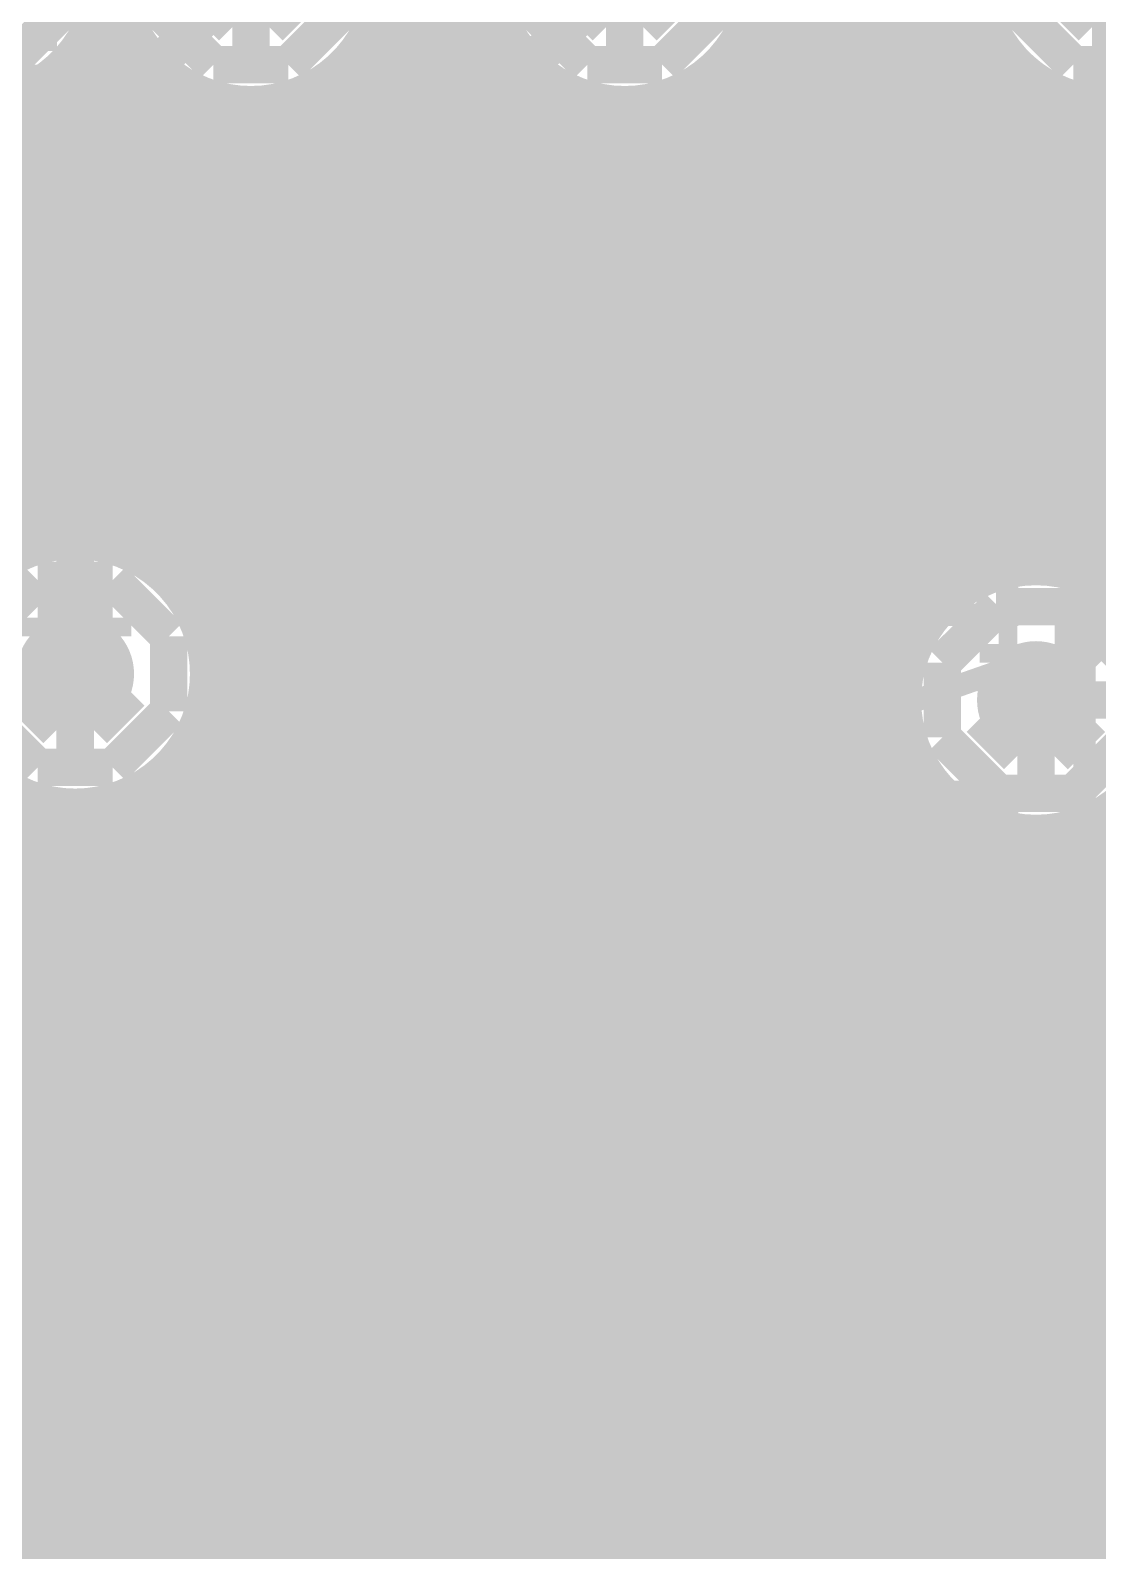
# Model space of a CAD drawing. Extents: x -5 to 157, y -120 to 103.
# Drawn here: x 115.85 to 123.1, y 31.18 to 41.51 of the extents above; entities that cross this region are included whole.
import ezdxf

# ---------------------------------------------------------------- set-up
doc = ezdxf.new("R2010")
doc.units = 0
doc.header["$MEASUREMENT"] = 0
doc.layers.get('0').update_dxf_attribs({"linetype": 'CONTINUOUS'})
for name, color, linetype in [('22-304-2_BOT', 7, 'CONTINUOUS'), ('22-304-2_DRD', 7, 'CONTINUOUS'), ('22-304-2_DRL', 2, 'CONTINUOUS'), ('22-304-2_IN1', 4, 'CONTINUOUS'), ('22-304-2_IN2', 3, 'CONTINUOUS'), ('22-304-2_SMB', 5, 'CONTINUOUS'), ('22-304-2_SMT', 10, 'CONTINUOUS'), ('22-304-2_SPB', 14, 'CONTINUOUS'), ('22-304-2_SPT', 9, 'CONTINUOUS'), ('22-304-2_SSB', 12, 'CONTINUOUS'), ('22-304-2_SST', 11, 'CONTINUOUS'), ('22-304-2_TOP', 13, 'CONTINUOUS'), ('THRUHOLE_TAP', 7, 'CONTINUOUS')]:
    doc.layers.add(name, color=color, linetype=linetype)

# ---------------------------------------------------------------- blocks, each defined once
blk = doc.blocks.new('RECTANGLE_31')
blk.add_solid([(0.9017, 0.508), (0.9017, -0.508), (-0.9017, 0.508), (-0.9017, -0.508)])
blk = doc.blocks.new('ROUND_39')
at = {"const_width": 0.40005}
blk.add_lwpolyline([(-0.200024, 0, 1), (0.200024, 0, 1)], format="xyb", close=True, dxfattribs=at)
blk = doc.blocks.new('ROUND_87')
at = {"const_width": 0.10033}
blk.add_lwpolyline([(-0.050164, 0, 1), (0.050164, 0, 1)], format="xyb", close=True, dxfattribs=at)
blk = doc.blocks.new('ROUND_38')
at = {"const_width": 0.40005}
blk.add_lwpolyline([(-0.200024, 0, 1), (0.200024, 0, 1)], format="xyb", close=True, dxfattribs=at)
blk = doc.blocks.new('RECTANGLE_26')
blk.add_solid([(0.75946, 1.52527), (0.75946, -1.52527), (-0.75946, 1.52527), (-0.75946, -1.52527)])
blk = doc.blocks.new('ROUND_80')
at = {"const_width": 0.10033}
blk.add_lwpolyline([(-0.050164, 0, 1), (0.050164, 0, 1)], format="xyb", close=True, dxfattribs=at)

msp = doc.modelspace()

# ---------------------------------------------------------------- linework, layer by layer
at = {"layer": '22-304-2_BOT'}
for points, const_width in [([(121.285, 34.0614), (121.5136, 34.29), (136.906, 34.29), (138.43, 35.814), (138.43, 46.736), (137.287, 47.879), (134.239, 47.879), (128.651, 53.467), (128.651, 59.055), (127.889, 59.817), (114.173, 59.817), (105.156, 68.834), (105.156, 72.517), (102.362, 75.311), (98.80854, 75.311), (97.3836, 76.7334)], 0.254), ([(112.395, 43.4086), (112.395, 43.307), (114.554, 41.148), (116.586, 41.148), (117.348, 41.91)], 0.254), ([(119.888, 41.91), (118.618, 40.64), (101.6, 40.64)], 0.254), ([(132.461, 35.179), (132.461, 38.354), (130.556, 40.259), (124.46, 40.259), (123.317, 39.116), (97.409, 39.116), (94.869, 41.656), (79.629, 41.656)], 0.254), ([(120.76684, 41.529), (120.71096, 41.529)], 0.254), ([(120.7262, 41.56202), (120.7262, 39.751)], 0.254), ([(120.72874, 41.5671), (120.83542, 41.46042)], 0.254), ([(120.9548, 41.36644), (120.9548, 39.751)], 0.254), ([(120.4976, 41.2369), (120.4976, 39.751)], 0.254), ([(121.1072, 41.3004), (120.5611, 41.3004)], 0.254), ([(121.1834, 41.28262), (121.1834, 39.751)], 0.254), ([(122.5423, 41.275), (121.285, 41.275)], 0.254), ([(121.412, 41.275), (121.412, 39.751)], 0.254), ([(121.6406, 41.275), (121.6406, 39.751)], 0.254), ([(121.8692, 41.275), (121.8692, 39.751)], 0.254), ([(122.0978, 41.275), (122.0978, 39.751)], 0.254), ([(122.3264, 41.275), (122.3264, 39.751)], 0.254), ([(122.555, 41.2623), (122.555, 39.751)], 0.254), ([(119.87784, 41.00322), (119.07012, 40.1955)], 0.254), ([(120.0404, 41.01592), (120.0404, 39.751)], 0.254), ([(122.84202, 41.0718), (120.23598, 41.0718)], 0.254), ([(120.269, 41.08704), (120.269, 39.751)], 0.254), ([(122.7836, 41.0972), (122.7836, 39.751)], 0.254), ([(123.0122, 41.01846), (123.0122, 39.751)], 0.254), ([(119.8118, 40.93464), (119.8118, 39.751)], 0.254), ([(124.21108, 40.8432), (119.71782, 40.8432)], 0.254), ([(119.5832, 40.70604), (119.5832, 39.751)], 0.254), ([(124.01042, 40.70858), (123.05284, 39.751)], 0.254), ([(123.91644, 40.6146), (119.48922, 40.6146)], 0.254), ([(123.68784, 40.386), (119.26062, 40.386)], 0.254), ([(119.3546, 40.47744), (119.3546, 39.751)], 0.254), ([(119.126, 40.24884), (119.126, 39.751)], 0.254), ([(118.8974, 40.0685), (118.8974, 39.751)], 0.254), ([(123.45924, 40.1574), (119.02948, 40.1574)], 0.254), ([(118.618, 40.005), (102.2477, 40.005)], 0.254), ([(115.9256, 40.005), (115.9256, 39.751)], 0.254), ([(116.1542, 40.005), (116.1542, 39.751)], 0.254), ([(116.3828, 40.005), (116.3828, 39.751)], 0.254), ([(116.6114, 40.005), (116.6114, 39.751)], 0.254), ([(116.84, 40.005), (116.84, 39.751)], 0.254), ([(117.0686, 40.005), (117.0686, 39.751)], 0.254), ([(117.2972, 40.005), (117.2972, 39.751)], 0.254), ([(117.5258, 40.005), (117.5258, 39.751)], 0.254), ([(117.7544, 40.005), (117.7544, 39.751)], 0.254), ([(117.983, 40.005), (117.983, 39.751)], 0.254), ([(118.2116, 40.005), (118.2116, 39.751)], 0.254), ([(118.4402, 40.005), (118.4402, 39.751)], 0.254), ([(118.6688, 40.00754), (118.6688, 39.751)], 0.254), ([(123.23064, 39.9288), (102.16388, 39.9288)], 0.254), ([(123.05284, 39.751), (101.78288, 39.751)], 0.254), ([(123.317, 38.481), (97.409, 38.481)], 0.254), ([(115.9256, 38.481), (115.9256, 38.01364)], 0.254), ([(116.1542, 38.481), (116.1542, 38.04158)], 0.254), ([(116.3828, 38.481), (116.3828, 38.01364)], 0.254), ([(116.6114, 38.481), (116.6114, 37.91966)], 0.254), ([(116.84, 38.481), (116.84, 37.72916)], 0.254), ([(117.0686, 38.481), (117.0686, 35.0774)], 0.254), ([(117.2972, 38.481), (117.2972, 35.0774)], 0.254), ([(117.5258, 38.481), (117.5258, 35.0774)], 0.254), ([(117.7544, 38.481), (117.7544, 35.0774)], 0.254), ([(117.983, 38.481), (117.983, 35.0774)], 0.254), ([(118.2116, 38.481), (118.2116, 35.0774)], 0.254), ([(118.4402, 38.481), (118.4402, 35.0774)], 0.254), ([(118.6688, 38.481), (118.6688, 35.0774)], 0.254), ([(118.8974, 38.481), (118.8974, 35.0774)], 0.254), ([(119.126, 38.481), (119.126, 35.0774)], 0.254), ([(119.3546, 38.481), (119.3546, 35.0774)], 0.254), ([(119.5832, 38.481), (119.5832, 33.655)], 0.254), ([(119.8118, 38.481), (119.8118, 33.655)], 0.254), ([(120.0404, 38.481), (120.0404, 35.0774)], 0.254), ([(120.269, 38.481), (120.269, 35.0774)], 0.254), ([(120.4976, 38.481), (120.4976, 35.0774)], 0.254), ([(120.7262, 38.481), (120.7262, 35.0774)], 0.254), ([(120.9548, 38.481), (120.9548, 35.0774)], 0.254), ([(121.1834, 38.481), (121.1834, 35.0774)], 0.254), ([(121.412, 38.481), (121.412, 35.0774)], 0.254), ([(121.6406, 38.481), (121.6406, 35.0774)], 0.254), ([(121.8692, 38.481), (121.8692, 37.36086)], 0.254), ([(122.0978, 38.481), (122.0978, 37.65042)], 0.254), ([(122.3264, 38.481), (122.3264, 37.79266)], 0.254), ([(122.555, 38.481), (122.555, 37.85616)], 0.254), ([(122.7836, 38.481), (122.7836, 37.8587)], 0.254), ([(123.0122, 38.481), (123.0122, 37.8206)], 0.254), ([(131.58724, 38.3286), (87.26424, 38.3286)], 0.254), ([(131.81584, 38.1), (87.03564, 38.1)], 0.254), ([(125.40742, 37.8714), (116.68506, 37.8714)], 0.254), ([(124.8156, 37.8206), (122.9614, 37.8206)], 0.254), ([(122.08764, 37.6428), (116.90604, 37.6428)], 0.254), ([(121.89714, 37.4142), (117.0178, 37.4142)], 0.254), ([(121.80316, 37.1856), (117.06098, 37.1856)], 0.254), ([(90.1192, 37.1348), (116.1542, 37.1348)], 0.254), ([(121.77522, 36.957), (117.0432, 36.957)], 0.254), ([(122.682, 36.957), (123.7742, 36.957), (123.825, 36.9062)], 0.254), ([(121.80316, 36.7284), (116.96446, 36.7284)], 0.254), ([(121.8692, 36.55314), (121.8692, 35.0774)], 0.254), ([(114.43716, 36.449), (116.18722, 34.6964)], 0.254), ([(121.89714, 36.4998), (116.8019, 36.4998)], 0.254), ([(116.84, 36.54044), (116.84, 35.0774)], 0.254), ([(116.6114, 36.34994), (116.6114, 34.6964)], 0.254), ([(113.538, 36.322), (113.665, 36.322), (115.9256, 34.0614), (118.11, 34.0614)], 0.254), ([(115.8748, 36.2712), (114.61242, 36.2712)], 0.254), ([(115.9256, 36.25596), (115.9256, 34.95802)], 0.254), ([(116.3828, 36.25596), (116.3828, 34.6964)], 0.254), ([(122.08764, 36.2712), (116.4336, 36.2712)], 0.254), ([(122.0978, 36.26104), (122.0978, 35.0774)], 0.254), ([(116.1542, 36.22802), (116.1542, 34.72942)], 0.254), ([(122.8344, 36.0426), (114.84102, 36.0426)], 0.254), ([(122.3264, 36.12134), (122.3264, 35.0774)], 0.254), ([(122.555, 36.05784), (122.555, 35.0774)], 0.254), ([(122.7836, 36.0553), (122.7836, 34.925)], 0.254), ([(122.8344, 36.06292), (122.8344, 35.9918)], 0.254), ([(122.8344, 35.9918), (122.8344, 34.925)], 0.254), ([(122.8344, 35.814), (115.06962, 35.814)], 0.254), ([(130.81, 33.2486), (125.7554, 33.2486), (125.222, 33.782), (123.317, 33.782), (122.555, 33.02), (107.95, 33.02), (105.537, 35.433), (105.537, 35.56)], 0.254), ([(122.8344, 35.5854), (115.29822, 35.5854)], 0.254), ([(122.8979, 35.4838), (123.825, 35.4838)], 0.381), ([(122.8344, 35.3568), (115.52682, 35.3568)], 0.254), ([(122.8344, 35.1282), (115.75542, 35.1282)], 0.254), ([(119.5197, 35.0774), (116.7003, 35.0774)], 0.254), ([(116.7003, 35.0774), (116.7003, 34.6964)], 0.254), ([(119.5197, 35.0774), (119.5197, 33.655)], 0.254), ([(122.6947, 35.0774), (119.8753, 35.0774)], 0.254), ([(119.8753, 35.0774), (119.8753, 33.655)], 0.254), ([(122.6947, 35.0774), (122.6947, 34.925)], 0.254), ([(116.7003, 34.8996), (115.98402, 34.8996)], 0.254), ([(119.8753, 34.8996), (119.5197, 34.8996)], 0.254), ([(122.8344, 34.925), (122.6947, 34.925)], 0.254), ([(82.55, 34.29), (83.058, 34.798), (101.981, 34.798), (104.394, 32.385), (122.682, 32.385), (123.317, 31.75), (125.349, 31.75), (125.73, 32.131), (132.588, 32.131), (133.7056, 33.2486), (133.985, 33.2486)], 0.254), ([(116.7003, 34.6964), (116.18722, 34.6964)], 0.254), ([(119.8753, 34.671), (119.5197, 34.671)], 0.254), ([(119.8753, 34.4424), (119.5197, 34.4424)], 0.254), ([(119.8753, 34.2138), (119.5197, 34.2138)], 0.254), ([(119.8753, 33.9852), (119.5197, 33.9852)], 0.254), ([(119.8753, 33.7566), (119.5197, 33.7566)], 0.254), ([(119.8753, 33.655), (119.5197, 33.655)], 0.254), ([(91.059, 31.877), (116.9416, 31.877), (118.11, 30.7086)], 0.254)]:
    msp.add_lwpolyline(points, dxfattribs=dict(at, const_width=const_width))
at = {"layer": '22-304-2_BOT', "const_width": 0.254}
for points in [[(119.888, 41.00322, 0.3048324), (120.72874, 41.5671)], [(120.83542, 41.46042, 0.1989124), (121.285, 41.2742)], [(123.19, 41.00322, 0.2507644), (123.94449, 41.40701)], [(122.5423, 41.275, 0.2014867), (123.19, 41.00295)], [(118.618, 40.005, 0.1989118), (119.06701, 40.19099)], [(118.618, 40.005, 0.1989118), (119.06701, 40.19099)], [(116.1542, 38.04158, 0.2014871), (115.50669, 37.76961)], [(117.06098, 37.1348, 0.4142136), (116.1542, 38.04158)], [(122.682, 37.86378, 0.4142136), (121.77522, 36.957)], [(122.9614, 37.8206, 0.0783853), (122.682, 37.86467)], [(116.1542, 36.22802, 0.4142136), (117.06098, 37.1348)], [(121.77522, 36.957, 0.4142136), (122.682, 36.05022)], [(115.5065, 36.4998, 0.2014867), (116.1542, 36.22775)], [(122.682, 36.05022, 0.0422326), (122.83437, 36.06311)]]:
    msp.add_lwpolyline(points, format="xyb", dxfattribs=at)
at = {"layer": '22-304-2_DRD', "const_width": 0.254}
for points in [[(117.221, 41.529), (116.967, 41.783)], [(117.729, 41.783), (117.475, 41.529)], [(119.761, 41.529), (119.507, 41.783)], [(120.269, 41.783), (120.015, 41.529)], [(123.063, 41.529), (122.809, 41.783)], [(115.697, 41.275), (116.078, 41.656)], [(116.713, 41.656), (117.094, 41.275)], [(117.602, 41.275), (117.983, 41.656)], [(119.253, 41.656), (119.634, 41.275)], [(120.142, 41.275), (120.523, 41.656)], [(122.555, 41.656), (122.936, 41.275)], [(117.475, 41.529), (117.221, 41.529)], [(120.015, 41.529), (119.761, 41.529)], [(123.317, 41.529), (123.063, 41.529)], [(117.094, 41.275), (117.602, 41.275)], [(119.634, 41.275), (120.142, 41.275)], [(122.936, 41.275), (123.444, 41.275)], [(115.9002, 37.7698), (115.5192, 37.3888)], [(116.4082, 37.7698), (115.9002, 37.7698)], [(116.7892, 37.3888), (116.4082, 37.7698)], [(122.428, 37.592), (122.047, 37.211)], [(122.936, 37.592), (122.428, 37.592)], [(123.317, 37.211), (122.936, 37.592)], [(115.9002, 37.5158), (115.9002, 37.3888)], [(116.0272, 37.5158), (115.9002, 37.5158)], [(116.0272, 37.3888), (116.0272, 37.5158)], [(116.2812, 37.5158), (116.2812, 37.3888)], [(116.4082, 37.5158), (116.2812, 37.5158)], [(116.4082, 37.3888), (116.4082, 37.5158)], [(115.9002, 37.3888), (116.0272, 37.3888)], [(116.2812, 37.3888), (116.4082, 37.3888)], [(116.7892, 36.8808), (116.7892, 37.3888)], [(122.428, 37.338), (122.428, 37.211)], [(122.555, 37.338), (122.428, 37.338)], [(122.555, 37.211), (122.555, 37.338)], [(122.809, 37.338), (122.809, 37.211)], [(122.936, 37.338), (122.809, 37.338)], [(122.936, 37.211), (122.936, 37.338)], [(122.047, 37.211), (122.047, 36.703)], [(122.428, 37.211), (122.555, 37.211)], [(122.809, 37.211), (122.936, 37.211)], [(116.0272, 36.7538), (115.7732, 37.0078)], [(116.5352, 37.0078), (116.2812, 36.7538)], [(115.5192, 36.8808), (115.9002, 36.4998)], [(116.4082, 36.4998), (116.7892, 36.8808)], [(122.555, 36.576), (122.301, 36.83)], [(123.063, 36.83), (122.809, 36.576)], [(116.2812, 36.7538), (116.0272, 36.7538)], [(122.047, 36.703), (122.428, 36.322)], [(122.936, 36.322), (123.317, 36.703)], [(122.809, 36.576), (122.555, 36.576)], [(115.9002, 36.4998), (116.4082, 36.4998)], [(122.428, 36.322), (122.936, 36.322)], [(123.317, 33.38576), (122.936, 33.00476)], [(122.936, 33.00476), (122.936, 32.49676)], [(123.444, 32.36976), (123.19, 32.62376)], [(122.936, 32.49676), (123.317, 32.11576)]]:
    msp.add_lwpolyline(points, dxfattribs=at)
at = {"layer": '22-304-2_IN1'}
for points, const_width in [([(120.8532, 59.055), (120.8532, 32.8168)], 0.254), ([(121.0818, 59.055), (121.0818, 32.5882)], 0.254), ([(121.3104, 59.055), (121.3104, 32.3596)], 0.254), ([(121.539, 59.055), (121.539, 32.131)], 0.254), ([(121.7676, 59.055), (121.7676, 31.9024)], 0.254), ([(121.9962, 59.055), (121.9962, 37.55136)], 0.254), ([(122.2248, 59.055), (122.2248, 37.74186)], 0.254), ([(118.5672, 55.60314), (118.5672, 33.782)], 0.254), ([(118.7958, 55.31104), (118.7958, 33.782)], 0.254), ([(118.3386, 54.8386), (118.3386, 33.782)], 0.254), ([(119.0244, 41.6306), (119.0244, 33.782)], 0.254), ([(116.2812, 41.56202), (116.2812, 38.03396)], 0.254), ([(116.5098, 41.56202), (116.5098, 37.97046)], 0.254), ([(116.57838, 41.4274), (116.21008, 41.4274)], 0.254), ([(118.11, 41.41724), (118.11, 33.782)], 0.254), ([(119.11838, 41.4274), (118.11508, 41.4274)], 0.254), ([(122.42038, 41.4274), (120.65508, 41.4274)], 0.254), ([(120.6246, 41.37914), (120.6246, 33.0454)], 0.254), ([(122.4534, 41.37914), (122.4534, 37.83584)], 0.254), ([(116.0526, 41.2369), (116.0526, 38.0365)], 0.254), ([(116.7384, 41.2369), (116.7384, 37.82822)], 0.254), ([(119.253, 41.2623), (119.253, 33.782)], 0.254), ([(116.78412, 41.1988), (116.00688, 41.1988)], 0.254), ([(117.8814, 41.17594), (117.8814, 33.782)], 0.254), ([(119.32412, 41.1988), (117.91188, 41.1988)], 0.254), ([(120.396, 41.15816), (120.396, 33.274)], 0.254), ([(122.62612, 41.1988), (120.45188, 41.1988)], 0.254), ([(122.682, 41.15816), (122.682, 37.86378)], 0.254), ([(115.824, 41.08704), (115.824, 37.98062)], 0.254), ([(116.967, 41.08704), (116.967, 37.53866)], 0.254), ([(117.1956, 41.01592), (117.1956, 33.782)], 0.254), ([(117.4242, 41.00576), (117.4242, 33.782)], 0.254), ([(117.6528, 41.05402), (117.6528, 33.782)], 0.254), ([(119.4816, 41.0972), (119.4816, 33.782)], 0.254), ([(119.7102, 41.01846), (119.7102, 33.782)], 0.254), ([(119.9388, 41.00322), (119.9388, 33.7312)], 0.254), ([(120.1674, 41.0464), (120.1674, 33.5026)], 0.254), ([(122.9106, 41.0464), (122.9106, 37.83584)], 0.254), ([(123.1392, 41.00322), (123.1392, 37.74186)], 0.254), ([(138.684, 40.9702), (102.44582, 40.9702)], 0.254), ([(138.684, 40.7416), (102.5017, 40.7416)], 0.254), ([(138.684, 40.513), (102.49916, 40.513)], 0.254), ([(138.684, 40.2844), (102.43566, 40.2844)], 0.254), ([(138.684, 40.0558), (102.29342, 40.0558)], 0.254), ([(138.684, 39.8272), (102.00386, 39.8272)], 0.254), ([(138.684, 39.5986), (100.88372, 39.5986)], 0.254), ([(138.684, 39.37), (100.74148, 39.37)], 0.254), ([(138.684, 39.1414), (100.48494, 39.1414)], 0.254), ([(138.684, 38.9128), (87.51824, 38.9128)], 0.254), ([(138.684, 38.6842), (87.45982, 38.6842)], 0.254), ([(138.684, 38.4556), (87.3506, 38.4556)], 0.254), ([(138.684, 38.227), (87.17788, 38.227)], 0.254), ([(115.8748, 37.9984), (90.3986, 37.9984)], 0.254), ([(138.684, 37.9984), (116.4336, 37.9984)], 0.254), ([(122.27814, 37.7698), (116.8019, 37.7698)], 0.254), ([(138.684, 37.7698), (123.08586, 37.7698)], 0.254), ([(121.98604, 37.5412), (116.96446, 37.5412)], 0.254), ([(121.84634, 37.3126), (117.0432, 37.3126)], 0.254), ([(121.78284, 37.084), (117.06098, 37.084)], 0.254), ([(121.7803, 36.8554), (117.0178, 36.8554)], 0.254), ([(116.967, 36.73094), (116.967, 33.782)], 0.254), ([(121.83618, 36.6268), (116.90604, 36.6268)], 0.254), ([(121.96572, 36.3982), (116.68506, 36.3982)], 0.254), ([(116.7384, 36.43884), (116.7384, 33.782)], 0.254), ([(121.9962, 36.36264), (121.9962, 31.6738)], 0.254), ([(115.824, 36.28898), (115.824, 33.782)], 0.254), ([(116.5098, 36.29914), (116.5098, 33.782)], 0.254), ([(122.22988, 36.1696), (114.43208, 36.1696)], 0.254), ([(116.0526, 36.2331), (116.0526, 33.782)], 0.254), ([(116.2812, 36.23564), (116.2812, 33.782)], 0.254), ([(122.2248, 36.17214), (122.2248, 31.4452)], 0.254), ([(124.37364, 36.1696), (123.13412, 36.1696)], 0.254), ([(123.1392, 36.17214), (123.1392, 30.5308)], 0.254), ([(122.4534, 36.07816), (122.4534, 31.2166)], 0.254), ([(122.682, 36.05022), (122.682, 30.988)], 0.254), ([(122.9106, 36.07816), (122.9106, 30.7594)], 0.254), ([(124.18314, 35.941), (114.36096, 35.941)], 0.254), ([(124.08916, 35.7124), (114.2111, 35.7124)], 0.254), ([(124.06122, 35.4838), (113.88598, 35.4838)], 0.254), ([(124.08916, 35.2552), (106.39044, 35.2552)], 0.254), ([(124.18314, 35.0266), (106.27106, 35.0266)], 0.254), ([(124.37364, 34.798), (106.02976, 34.798)], 0.254), ([(131.7879, 34.5694), (101.29012, 34.5694)], 0.254), ([(132.11302, 34.3408), (101.55174, 34.3408)], 0.254), ([(138.684, 34.1122), (101.68382, 34.1122)], 0.254), ([(138.684, 33.8836), (101.7397, 33.8836)], 0.254), ([(119.888, 33.782), (101.74478, 33.782)], 0.254), ([(119.888, 33.782), (124.968, 28.702)], 0.254), ([(138.684, 33.655), (120.015, 33.655)], 0.254), ([(138.684, 33.4264), (120.2436, 33.4264)], 0.254), ([(138.684, 33.1978), (120.4722, 33.1978)], 0.254), ([(132.08, 21.082), (132.08, 24.511), (131.445, 25.146), (125.603, 25.146), (117.983, 32.766), (94.996, 32.766), (94.869, 32.893), (89.789, 32.893), (89.281, 32.385), (45.466, 32.385), (39.751, 26.67), (39.751, 10.795), (40.513, 10.033)], 0.635), ([(138.684, 32.9692), (120.7008, 32.9692)], 0.254), ([(138.684, 32.7406), (120.9294, 32.7406)], 0.254), ([(138.684, 32.512), (121.158, 32.512)], 0.254), ([(138.684, 32.2834), (121.3866, 32.2834)], 0.254), ([(138.684, 32.0548), (121.6152, 32.0548)], 0.254), ([(128.97612, 31.8262), (121.8438, 31.8262)], 0.254), ([(128.77038, 31.5976), (122.0724, 31.5976)], 0.254), ([(128.66878, 31.369), (122.301, 31.369)], 0.254), ([(128.63322, 31.1404), (122.5296, 31.1404)], 0.254)]:
    msp.add_lwpolyline(points, dxfattribs=dict(at, const_width=const_width))
at = {"layer": '22-304-2_IN1', "const_width": 0.254}
for points in [[(115.443, 41.00322, 0.4142136), (116.34978, 41.91)], [(116.44122, 41.91, 0.4142136), (117.348, 41.00322)], [(117.348, 41.00322, 0.4142136), (118.25478, 41.91)], [(118.98122, 41.91, 0.4142136), (119.888, 41.00322)], [(119.888, 41.00322, 0.4142136), (120.79478, 41.91)], [(122.28322, 41.91, 0.4142136), (123.19, 41.00322)], [(123.19, 41.00322, 0.4142136), (124.09678, 41.91)], [(116.1542, 38.04158, 0.4142136), (115.24742, 37.1348)], [(117.06098, 37.1348, 0.4142136), (116.1542, 38.04158)], [(122.682, 37.86378, 0.4142136), (121.77522, 36.957)], [(123.58878, 36.957, 0.4142136), (122.682, 37.86378)], [(115.24742, 37.1348, 0.4142136), (116.1542, 36.22802)], [(116.1542, 36.22802, 0.4142136), (117.06098, 37.1348)], [(121.77522, 36.957, 0.4142136), (122.682, 36.05022)], [(122.682, 36.05022, 0.4142136), (123.58878, 36.957)]]:
    msp.add_lwpolyline(points, format="xyb", dxfattribs=at)
at = {"layer": '22-304-2_IN2', "const_width": 0.254}
for points in [[(118.4402, 47.63262), (118.4402, -27.73934)], [(118.6688, 47.63262), (118.6688, -27.73934)], [(120.9548, 47.63262), (120.9548, -27.73934)], [(121.1834, 47.63262), (121.1834, -27.73934)], [(121.412, 47.63262), (121.412, -27.73934)], [(121.6406, 47.63262), (121.6406, -27.73934)], [(121.8692, 47.63262), (121.8692, 37.58184)], [(122.0978, 47.63262), (122.0978, 37.80028)], [(118.8974, 41.64076), (118.8974, -27.73934)], [(118.9355, 41.529), (118.3005, 41.529)], [(122.2375, 41.529), (120.8405, 41.529)], [(116.3828, 41.49852), (116.3828, 38.13556)], [(118.2116, 41.35628), (118.2116, -27.73934)], [(120.7262, 41.31818), (120.7262, -27.73934)], [(122.3264, 41.35628), (122.3264, 37.91966)], [(116.5225, 41.3004), (116.2685, 41.3004)], [(119.0625, 41.3004), (118.1735, 41.3004)], [(119.126, 41.22166), (119.126, -27.73934)], [(122.3645, 41.3004), (120.7135, 41.3004)], [(116.1542, 41.17086), (116.1542, 38.16096)], [(116.6114, 41.19626), (116.6114, 38.05428)], [(117.983, 41.10228), (117.983, -27.73934)], [(122.555, 41.10228), (122.555, 37.97554)], [(115.9256, 41.00322), (115.9256, 38.13556)], [(116.75618, 41.0718), (116.03482, 41.0718)], [(116.84, 41.01846), (116.84, 37.8968)], [(119.29618, 41.0718), (117.93982, 41.0718)], [(119.3546, 41.0337), (119.3546, -27.73934)], [(122.59818, 41.0718), (120.47982, 41.0718)], [(120.4976, 41.0845), (120.4976, -27.73934)], [(117.0686, 40.92194), (117.0686, 37.59962)], [(117.5258, 40.89908), (117.5258, -27.73934)], [(117.7544, 40.96766), (117.7544, -27.73934)], [(119.5832, 40.92956), (119.5832, -27.73934)], [(120.0404, 40.894), (120.0404, -27.73934)], [(120.269, 40.9575), (120.269, -27.73934)], [(122.7836, 40.96766), (122.7836, 37.97808)], [(123.0122, 40.89908), (123.0122, 37.92728)], [(137.16762, 40.8432), (102.60584, 40.8432)], [(117.2972, 40.88384), (117.2972, -27.73934)], [(119.8118, 40.88638), (119.8118, -27.73934)], [(137.16762, 40.6146), (102.62616, 40.6146)], [(137.16762, 40.386), (102.59314, 40.386)], [(137.16762, 40.1574), (102.50424, 40.1574)], [(137.16762, 39.9288), (102.33914, 39.9288)], [(137.16762, 39.7002), (102.01148, 39.7002)], [(137.16762, 39.4716), (100.9523, 39.4716)], [(137.16762, 39.243), (100.78974, 39.243)], [(137.16762, 39.0144), (100.50526, 39.0144)], [(137.16762, 38.7858), (87.61222, 38.7858)], [(137.16762, 38.5572), (87.53602, 38.5572)], [(137.16762, 38.3286), (87.41156, 38.3286)], [(115.80622, 38.1), (90.46718, 38.1)], [(137.16762, 38.1), (116.50218, 38.1)], [(122.21464, 37.8714), (116.86794, 37.8714)], [(137.16762, 37.8714), (123.14682, 37.8714)], [(121.91746, 37.6428), (117.04574, 37.6428)], [(121.76252, 37.4142), (117.14226, 37.4142)], [(121.68124, 37.1856), (117.17782, 37.1856)], [(121.65584, 36.957), (117.16512, 36.957)], [(117.0686, 36.66744), (117.0686, -27.73934)], [(121.68124, 36.7284), (117.09654, 36.7284)], [(121.76252, 36.4998), (116.95938, 36.4998)], [(116.84, 36.37026), (116.84, -27.73934)], [(121.91746, 36.2712), (116.70792, 36.2712)], [(121.8692, 36.32962), (121.8692, -27.73934)], [(116.6114, 36.21532), (116.6114, -27.73934)], [(122.21464, 36.0426), (114.52606, 36.0426)], [(115.9256, 36.13404), (115.9256, -27.73934)], [(116.1542, 36.10864), (116.1542, -27.73934)], [(116.3828, 36.13404), (116.3828, -27.73934)], [(122.0978, 36.11372), (122.0978, -27.73934)], [(126.92126, 36.0426), (123.14682, 36.0426)], [(122.3264, 35.99434), (122.3264, -27.73934)], [(122.555, 35.93846), (122.555, 32.893)], [(122.7836, 35.93592), (122.7836, 33.40862)], [(123.0122, 35.98418), (123.0122, 33.60928)], [(126.74346, 35.814), (114.42954, 35.814)], [(126.64694, 35.5854), (114.25174, 35.5854)], [(126.60884, 35.3568), (113.88598, 35.3568)], [(126.62408, 35.1282), (106.46664, 35.1282)], [(126.69266, 34.8996), (106.32186, 34.8996)], [(126.82728, 34.671), (106.05008, 34.671)], [(127.08128, 34.4424), (101.62286, 34.4424)], [(132.11302, 34.2138), (101.76764, 34.2138)], [(137.16762, 33.9852), (101.84384, 33.9852)], [(123.37288, 33.7566), (101.86416, 33.7566)], [(122.90044, 33.528), (101.83114, 33.528)], [(122.70486, 33.2994), (101.74224, 33.2994)], [(122.59564, 33.0708), (101.57714, 33.0708)], [(122.54738, 32.8422), (101.24948, 32.8422)], [(122.55246, 32.6136), (91.77274, 32.6136)], [(122.555, 32.60598), (122.555, -27.73934)], [(122.61088, 32.385), (91.95054, 32.385)], [(122.7328, 32.1564), (92.04706, 32.1564)], [(122.7836, 32.09036), (122.7836, -27.73934)], [(122.95632, 31.9278), (93.08084, 31.9278)], [(123.0122, 31.8897), (123.0122, -27.73934)], [(128.69672, 31.6992), (93.29928, 31.6992)], [(128.57734, 31.4706), (93.41866, 31.4706)], [(128.22428, 31.242), (93.47454, 31.242)]]:
    msp.add_lwpolyline(points, dxfattribs=at)
for points in [[(117.348, 40.88384, 0.4142136), (118.37416, 41.91)], [(118.86184, 41.91, 0.4142136), (119.888, 40.88384)], [(119.888, 40.88384, 0.4142136), (120.91416, 41.91)], [(122.16384, 41.91, 0.4142136), (123.19, 40.88384)], [(115.443, 40.88384, 0.3066794), (116.3955, 41.529)], [(116.3955, 41.529, 0.3066789), (117.348, 40.88384)], [(123.19, 40.88384, 0.3066794), (124.1425, 41.529)], [(116.1542, 38.16096, 0.4142136), (115.12804, 37.1348)], [(117.18036, 37.1348, 0.4142136), (116.1542, 38.16096)], [(122.682, 37.98316, 0.4142136), (121.65584, 36.957)], [(123.70816, 36.957, 0.4142136), (122.682, 37.98316)], [(115.12804, 37.1348, 0.4142136), (116.1542, 36.10864)], [(116.1542, 36.10864, 0.4142136), (117.18036, 37.1348)], [(121.65584, 36.957, 0.4142136), (122.682, 35.93084)], [(122.682, 35.93084, 0.4142136), (123.70816, 36.957)], [(123.571, 33.77692, 0.4142136), (122.54484, 32.75076)], [(122.54484, 32.75076, 0.4142136), (123.571, 31.7246)]]:
    msp.add_lwpolyline(points, format="xyb", dxfattribs=at)
at = {"layer": '22-304-2_SSB', "const_width": 0.1524}
for points in [[(121.73712, 42.08018), (121.73712, 41.6052), (122.41276, 41.84396), (122.41276, 41.9608), (121.39676, 41.9608)], [(118.39194, 40.894), (118.22176, 41.01338), (118.22176, 41.2496), (118.39194, 41.36898), (118.56212, 41.36898), (118.89994, 41.13276), (119.23776, 41.36898), (119.23776, 40.894)], [(115.16106, 40.90162), (116.17706, 41.25722), (116.17706, 40.78224)], [(121.56694, 40.767), (121.39676, 40.88638), (121.39676, 41.1226), (121.56694, 41.24198), (121.73712, 41.24198), (122.07494, 41.00576), (122.41276, 41.24198), (122.41276, 40.767)], [(118.72976, 40.35298), (118.22176, 40.53078)], [(118.72976, 40.0558), (118.72976, 40.4114), (118.89994, 40.53078), (119.07012, 40.53078), (119.23776, 40.4114), (119.23776, 40.0558), (118.22176, 40.0558)], [(115.66906, 39.94404), (115.66906, 40.29964), (115.8367, 40.41902), (116.00688, 40.41902), (116.17706, 40.29964), (116.17706, 39.94404), (115.16106, 39.94404)], [(121.90476, 40.22598), (121.39676, 40.40378)], [(121.90476, 39.9288), (121.90476, 40.2844), (122.07494, 40.40378), (122.24512, 40.40378), (122.41276, 40.2844), (122.41276, 39.9288), (121.39676, 39.9288)], [(121.63806, 37.53612), (121.47042, 37.59454), (121.47042, 37.95014), (121.63806, 38.00856), (121.97842, 38.00856), (122.14606, 37.89172), (122.14606, 37.53612), (122.48642, 37.53612), (122.48642, 38.00856)], [(124.6505, 37.6555), (124.6505, 34.7345), (123.0122, 34.7345), (123.0122, 37.6555), (124.6505, 37.6555)], [(121.47042, 36.81476), (122.48642, 37.17036), (122.48642, 36.69792)], [(121.97842, 36.15436), (121.47042, 36.33216)], [(121.97842, 35.85972), (121.97842, 36.21532), (122.14606, 36.33216), (122.31624, 36.33216), (122.48642, 36.21532), (122.48642, 35.85972), (121.47042, 35.85972)], [(116.713, 29.718), (119.507, 29.718), (119.507, 35.052), (116.713, 35.052), (116.713, 29.718)], [(119.888, 29.718), (122.682, 29.718), (122.682, 35.052), (119.888, 35.052), (119.888, 29.718)]]:
    msp.add_lwpolyline(points, dxfattribs=at)
at = {"layer": '22-304-2_SST', "const_width": 0.1524}
for points in [[(116.57838, 40.84574), (116.57838, 41.44518), (116.35486, 41.44518), (116.35486, 41.89476), (115.95354, 41.89476), (115.95354, 41.44518), (115.73002, 41.44518), (115.73002, 40.84574), (115.95354, 40.84574), (115.95354, 40.39616), (116.35486, 40.39616), (116.35486, 40.84574), (116.57838, 40.84574)], [(119.11838, 40.84574), (119.11838, 41.44518), (118.89486, 41.44518), (118.89486, 41.89476), (118.49354, 41.89476), (118.49354, 41.44518), (118.27002, 41.44518), (118.27002, 40.84574), (118.49354, 40.84574), (118.49354, 40.39616), (118.89486, 40.39616), (118.89486, 40.84574), (119.11838, 40.84574)], [(121.65838, 40.84574), (121.65838, 41.44518), (121.43486, 41.44518), (121.43486, 41.89476), (121.03354, 41.89476), (121.03354, 41.44518), (120.81002, 41.44518), (120.81002, 40.84574), (121.03354, 40.84574), (121.03354, 40.39616), (121.43486, 40.39616), (121.43486, 40.84574), (121.65838, 40.84574)], [(134.83336, 39.96944), (108.90504, 39.96944), (108.90504, 39.89578), (110.2741, 39.89578), (110.2741, 39.3954)], [(115.3541, 39.3954), (115.3541, 39.89578), (114.4143, 39.89578), (114.4143, 39.3954), (115.3541, 39.3954), (116.9543, 39.3954)], [(116.9543, 39.86784), (115.3541, 39.86784)], [(117.8941, 39.3954), (117.8941, 39.89578), (116.9543, 39.89578), (116.9543, 39.3954), (117.8941, 39.3954), (119.4943, 39.3954)], [(119.4943, 39.86784), (117.8941, 39.86784)], [(120.4341, 39.3954), (120.4341, 39.89578), (119.4943, 39.89578), (119.4943, 39.3954), (120.4341, 39.3954), (122.0343, 39.3954)], [(122.0343, 39.86784), (120.4341, 39.86784)], [(122.9741, 39.3954), (122.9741, 39.89578), (122.0343, 39.89578), (122.0343, 39.3954), (122.9741, 39.3954), (124.5743, 39.3954)], [(124.5743, 39.86784), (122.9741, 39.86784)], [(116.9543, 39.61892), (115.3541, 39.61892)], [(119.4943, 39.61892), (117.8941, 39.61892)], [(122.0343, 39.61892), (120.4341, 39.61892)], [(124.5743, 39.61892), (122.9741, 39.61892)], [(116.27866, 38.4556), (116.02974, 38.4556), (116.02974, 38.44036), (116.27866, 38.44036), (116.27866, 38.4556), (116.27866, 38.59784), (116.02974, 38.59784), (116.02974, 39.07536), (116.27866, 39.07536), (116.27866, 39.2176), (116.27866, 39.3954)], [(116.27866, 39.2176), (116.02974, 39.2176), (116.02974, 39.3954), (116.02974, 39.2176), (116.02974, 39.07536)], [(117.29974, 39.3954), (117.29974, 39.24046), (117.54866, 39.24046), (117.54866, 39.3954)], [(118.81866, 38.4556), (118.56974, 38.4556), (118.56974, 38.44036), (118.81866, 38.44036), (118.81866, 38.4556), (118.81866, 38.59784), (118.56974, 38.59784), (118.56974, 39.07536), (118.81866, 39.07536), (118.81866, 39.2176), (118.81866, 39.3954)], [(118.81866, 39.2176), (118.56974, 39.2176), (118.56974, 39.3954), (118.56974, 39.2176), (118.56974, 39.07536)], [(119.83974, 39.3954), (119.83974, 39.24046), (120.08866, 39.24046), (120.08866, 39.3954)], [(121.10974, 39.07536), (121.10974, 39.2176), (121.10974, 39.3954), (121.10974, 39.2176), (121.35866, 39.2176), (121.35866, 39.3954), (121.35866, 39.2176), (121.35866, 39.07536), (121.10974, 39.07536), (121.10974, 38.59784), (121.35866, 38.59784), (121.35866, 38.4556), (121.35866, 38.44036), (121.10974, 38.44036), (121.10974, 38.4556), (121.35866, 38.4556)], [(122.37974, 39.3954), (122.37974, 39.24046), (122.62866, 39.24046), (122.62866, 39.3954)], [(116.27866, 38.59784), (116.27866, 39.07536)], [(118.81866, 38.59784), (118.81866, 39.07536)], [(121.35866, 38.59784), (121.35866, 39.07536)], [(116.02974, 38.4556), (116.02974, 38.59784)], [(118.56974, 38.4556), (118.56974, 38.59784)], [(121.10974, 38.4556), (121.10974, 38.59784)]]:
    msp.add_lwpolyline(points, dxfattribs=at)
at = {"layer": '22-304-2_TOP', "const_width": 0.254}
for points in [[(117.42166, 41.00576), (117.42166, 37.61232)], [(117.42674, 41.00576), (117.42674, 37.61232)], [(119.96166, 41.00576), (119.96166, 37.61232)], [(119.96674, 41.00576), (119.96674, 37.61232)], [(116.1542, 37.1348), (116.1542, 39.64432)], [(123.7742, 39.64432), (123.7742, 38.0492), (122.682, 36.957)], [(117.42166, 37.61232), (116.92636, 37.61232)], [(117.0686, 37.61232), (117.0686, 31.3055)], [(117.2972, 37.61232), (117.2972, 31.3055)], [(119.96166, 37.61232), (117.42674, 37.61232)], [(117.5258, 37.61232), (117.5258, 31.3055)], [(117.7544, 37.61232), (117.7544, 31.3055)], [(117.983, 37.61232), (117.983, 31.3055)], [(118.2116, 37.61232), (118.2116, 31.3055)], [(118.4402, 37.61232), (118.4402, 31.3055)], [(118.6688, 37.61232), (118.6688, 31.3055)], [(118.8974, 37.61232), (118.8974, 31.29026)], [(119.126, 37.61232), (119.126, 31.21152)], [(119.3546, 37.61232), (119.3546, 31.03626)], [(119.5832, 37.61232), (119.5832, 30.80766)], [(119.8118, 37.61232), (119.8118, 30.57906)], [(122.05462, 37.61232), (119.96674, 37.61232)], [(120.0404, 37.61232), (120.0404, 30.35046)], [(120.269, 37.61232), (120.269, 30.12186)], [(120.4976, 37.61232), (120.4976, 29.89326)], [(120.7262, 37.61232), (120.7262, 29.66466)], [(120.9548, 37.61232), (120.9548, 29.0957)], [(121.1834, 37.61232), (121.1834, 23.4569)], [(121.412, 37.61232), (121.412, 23.4569)], [(121.6406, 37.61232), (121.6406, 23.4569)], [(121.8692, 37.61232), (121.8692, 37.36086)], [(121.89714, 37.4142), (117.0178, 37.4142)], [(121.80316, 37.1856), (117.06098, 37.1856)], [(121.77522, 36.957), (117.0432, 36.957)], [(121.80316, 36.7284), (116.96446, 36.7284)], [(121.8692, 36.55314), (121.8692, 23.4569)], [(121.89714, 36.4998), (116.8019, 36.4998)], [(116.84, 36.54044), (116.84, 31.3055)], [(116.6114, 36.34994), (116.6114, 31.3055)], [(115.8748, 36.2712), (114.44478, 36.2712)], [(115.9256, 36.25596), (115.9256, 31.3055)], [(116.3828, 36.25596), (116.3828, 31.3055)], [(122.08764, 36.2712), (116.4336, 36.2712)], [(122.0978, 36.26104), (122.0978, 23.4569)], [(116.1542, 36.22802), (116.1542, 31.3055)], [(125.6792, 36.0426), (114.4016, 36.0426)], [(122.3264, 36.12134), (122.3264, 23.4569)], [(122.555, 36.05784), (122.555, 23.4569)], [(122.7836, 36.0553), (122.7836, 33.20034)], [(123.0122, 36.11118), (123.0122, 33.4645)], [(125.6792, 35.814), (114.28984, 35.814)], [(125.6792, 35.5854), (114.06886, 35.5854)], [(125.6792, 35.3568), (106.42092, 35.3568)], [(125.6792, 35.1282), (106.33456, 35.1282)], [(125.6792, 34.8996), (106.1593, 34.8996)], [(125.6792, 34.671), (105.71988, 34.671)], [(125.6792, 34.4424), (101.473, 34.4424)], [(125.6919, 34.2138), (101.63556, 34.2138)], [(125.78842, 33.9852), (101.72192, 33.9852)], [(125.99924, 33.7566), (101.74478, 33.7566)], [(123.10364, 33.528), (101.70922, 33.528)], [(122.8471, 33.2994), (101.60508, 33.2994)], [(122.72264, 33.0708), (101.40188, 33.0708)], [(122.66676, 32.8422), (99.04476, 32.8422)], [(122.67438, 32.6136), (99.04476, 32.6136)], [(122.74042, 32.385), (99.04476, 32.385)], [(122.7836, 32.29864), (122.7836, 23.4569)], [(122.88266, 32.1564), (99.18446, 32.1564)], [(123.0122, 32.03448), (123.0122, 23.4569)], [(123.18492, 31.9278), (99.41306, 31.9278)], [(128.05664, 31.6992), (99.64166, 31.6992)], [(128.28524, 31.4706), (99.87026, 31.4706)], [(118.745, 31.3055), (100.03536, 31.3055)], [(128.50114, 31.242), (119.0625, 31.242)], [(119.3292, 31.0642), (120.70842, 29.68244)]]:
    msp.add_lwpolyline(points, dxfattribs=at)
for points in [[(117.06098, 37.1348, 0.1393552), (116.92542, 37.61174)], [(122.05462, 37.61232, 0.2045787), (121.77478, 36.957)], [(115.24742, 37.1348, 0.4142136), (116.1542, 36.22802)], [(116.1542, 36.22802, 0.4142136), (117.06098, 37.1348)], [(121.77522, 36.957, 0.4142136), (122.682, 36.05022)], [(122.682, 36.05022, 0.4142136), (123.58878, 36.957)], [(123.571, 33.65754, 0.4142136), (122.66422, 32.75076)], [(122.66422, 32.75076, 0.4142136), (123.571, 31.84398)], [(119.3292, 31.0642, 0.1989124), (118.745, 31.30618)]]:
    msp.add_lwpolyline(points, format="xyb", dxfattribs=at)

# ---------------------------------------------------------------- block references
at = {"layer": '22-304-2_BOT'}
for name, p in [('ROUND_39', (116.1542, 37.1348)), ('ROUND_39', (122.682, 36.957)), ('RECTANGLE_31', (118.11, 34.0614)), ('RECTANGLE_31', (121.285, 34.0614)), ('RECTANGLE_31', (118.11, 30.7086)), ('RECTANGLE_31', (121.285, 30.7086))]:
    msp.add_blockref(name, p, dxfattribs=at)
at = {"layer": '22-304-2_DRL'}
for p in [(116.1542, 37.1348), (122.682, 36.957)]:
    msp.add_blockref('ROUND_87', p, dxfattribs=at)
at = {"layer": '22-304-2_IN1'}
for name, p in [('ROUND_38', (116.1542, 37.1348)), ('ROUND_39', (122.682, 36.957))]:
    msp.add_blockref(name, p, dxfattribs=at)
at = {"layer": '22-304-2_IN2'}
for p in [(116.1542, 37.1348), (122.682, 36.957)]:
    msp.add_blockref('ROUND_38', p, dxfattribs=at)
at = {"layer": '22-304-2_SMB'}
for p in [(118.11, 34.0614), (121.285, 34.0614), (118.11, 30.7086), (121.285, 30.7086)]:
    msp.add_blockref('RECTANGLE_31', p, dxfattribs=at)
at = {"layer": '22-304-2_SMT'}
for p in [(116.1542, 39.64432), (118.6942, 39.64432), (121.2342, 39.64432), (123.7742, 39.64432)]:
    msp.add_blockref('RECTANGLE_26', p, dxfattribs=at)
at = {"layer": '22-304-2_SPB'}
for p in [(118.11, 34.0614), (121.285, 34.0614), (118.11, 30.7086), (121.285, 30.7086)]:
    msp.add_blockref('RECTANGLE_31', p, dxfattribs=at)
at = {"layer": '22-304-2_SPT'}
for p in [(116.1542, 39.64432), (118.6942, 39.64432), (121.2342, 39.64432), (123.7742, 39.64432)]:
    msp.add_blockref('RECTANGLE_26', p, dxfattribs=at)
at = {"layer": '22-304-2_TOP'}
for name, p in [('RECTANGLE_26', (116.1542, 39.64432)), ('RECTANGLE_26', (118.6942, 39.64432)), ('RECTANGLE_26', (121.2342, 39.64432)), ('RECTANGLE_26', (123.7742, 39.64432)), ('ROUND_39', (116.1542, 37.1348)), ('ROUND_39', (122.682, 36.957))]:
    msp.add_blockref(name, p, dxfattribs=at)
at = {"layer": 'THRUHOLE_TAP'}
for p in [(116.1542, 37.1348), (122.682, 36.957)]:
    msp.add_blockref('ROUND_80', p, dxfattribs=at)

doc.saveas('drawing.dxf')
